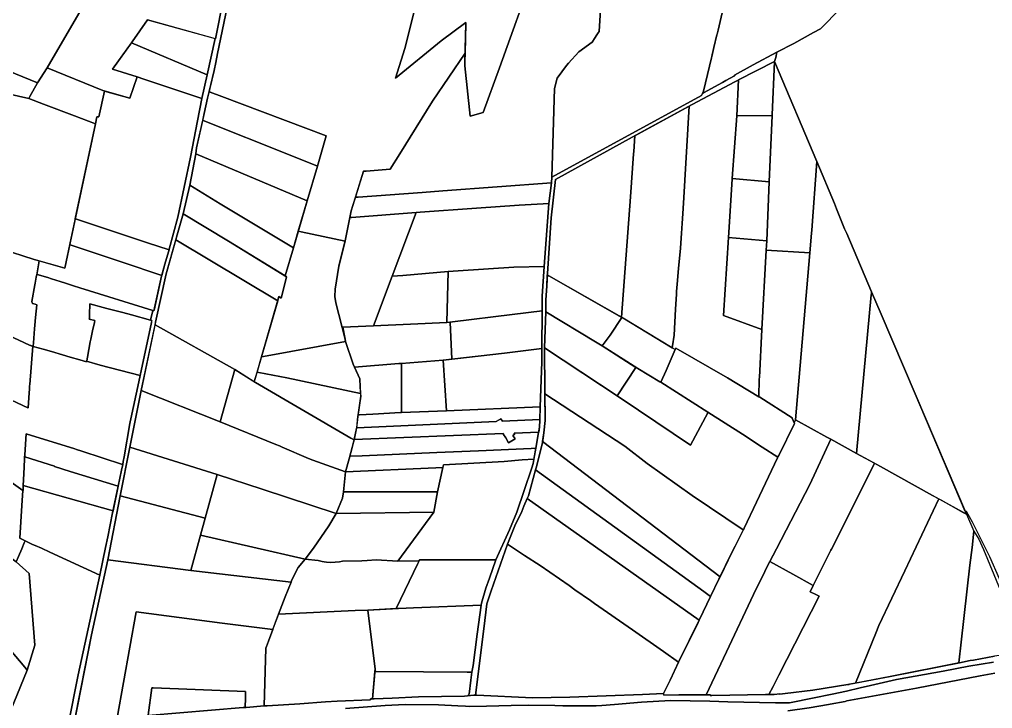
# Model space of a CAD drawing. Header units: metres. Extents: x 3 to 1005126, y 39 to 4383651.
# Drawn here: x 493669 to 494509, y 4370850 to 4371446 of the extents above; entities that cross this region are included whole.
import ezdxf

# ---------------------------------------------------------------- set-up
doc = ezdxf.new("R2010")
doc.units = ezdxf.units.M
doc.header["$MEASUREMENT"] = 0
doc.layers.add('TM_Llucmajor', color=7, linetype='Continuous')

msp = doc.modelspace()

# ---------------------------------------------------------------- linework, layer by layer
at = {"layer": 'TM_Llucmajor', "linetype": 'Continuous', "flags": 128}
for points in [[(494170.56, 4371454.09), (494169.62, 4371435.21), (494168.81, 4371434.01), (494167.05, 4371431.4), (494166.14, 4371430.06), (494163.4, 4371426.05), (494152.07, 4371417.57), (494143.03, 4371408.01), (494141.34, 4371405.78), (494133.26, 4371395.07), (494130.87, 4371385.98), (494128.65, 4371309.41), (494128.37, 4371304.48), (494034.42, 4371297.57), (494016.79, 4371296.29), (493961.43, 4371292.22), (493959.19, 4371292.22), (493966.14, 4371314.6), (493968.24, 4371314.71), (493989, 4371316.43), (493997.47, 4371329.55), (494025.54, 4371375.09), (494025.54, 4371375.09), (494053.83, 4371416.4), (494053.66, 4371409.72), (494053.51, 4371405.51), (494058.01, 4371362.2), (494069.49, 4371365.24), (494083.32, 4371403.74), (494143.84, 4371572.2)], [(494143.84, 4371572.2), (494083.32, 4371403.74), (494069.49, 4371365.24), (494069.49, 4371365.24), (494058.01, 4371362.2), (494053.51, 4371405.51), (494053.66, 4371409.72), (494054.48, 4371441.99), (494054.5, 4371442.94), (494033.18, 4371427.22), (493993.7, 4371394.98), (494001.81, 4371420.58), (494013.97, 4371470.05)], [(494289.97, 4371512.67), (494272.28, 4371436.45), (494271.44, 4371432.84), (494271.3, 4371432.26), (494268.66, 4371421.49), (494266.75, 4371413.67), (494266.46, 4371412.47), (494259.54, 4371383.74), (494257.97, 4371380.1), (494128.65, 4371309.41), (494130.87, 4371385.98), (494133.26, 4371395.07), (494141.34, 4371405.78), (494143.03, 4371408.01), (494152.07, 4371417.57), (494163.4, 4371426.05), (494166.14, 4371430.06), (494167.05, 4371431.4), (494168.81, 4371434.01), (494169.62, 4371435.21), (494170.56, 4371454.09)], [(494376.8, 4371454.27), (494366.74, 4371443.48), (494360.64, 4371437.51), (494354.74, 4371434.31), (494337.57, 4371424.99), (494322.87, 4371417.35), (494302.68, 4371406.33), (494286.48, 4371397.56), (494286.76, 4371397.03), (494286.51, 4371396.9), (494278.85, 4371393.02), (494276.02, 4371391.3), (494259.69, 4371382.22), (494258.7, 4371381.79), (494258.7, 4371381.79), (494259.54, 4371383.74), (494266.46, 4371412.47), (494266.75, 4371413.67), (494267.09, 4371415.08), (494268.66, 4371421.49), (494271.3, 4371432.26), (494271.44, 4371432.84), (494272.28, 4371436.45), (494289.97, 4371512.67)], [(493859.23, 4371508.96), (493840.05, 4371416.17), (493838.56, 4371408.53), (493837.03, 4371401.58), (493831.19, 4371377.58), (493828.39, 4371364.32), (493821.89, 4371334.9), (493821.35, 4371329.49), (493815.95, 4371302.56), (493810.33, 4371277.65), (493804.56, 4371257.64), (493795.67, 4371225.97), (493786.51, 4371184.1), (493773.88, 4371125.13), (493764.27, 4371076.16), (493755.99, 4371034.13), (493745.25, 4370978.77), (493743.86, 4370972.12), (493731.2, 4370913.99), (493715.7, 4370836.21)], [(494013.97, 4371470.05), (494001.81, 4371420.58), (493993.7, 4371394.98), (494033.18, 4371427.22), (494054.5, 4371442.94), (494054.48, 4371441.99), (494053.83, 4371416.4), (494025.54, 4371375.09), (494025.54, 4371375.09), (493997.47, 4371329.55), (493989, 4371316.43), (493968.24, 4371314.71), (493966.14, 4371314.6), (493955.49, 4371280.31), (493950.52, 4371255.87), (493950.07, 4371254.06), (493912.19, 4371262.19), (493909.67, 4371262.73), (493917.37, 4371288.94), (493926.19, 4371318.96), (493933.87, 4371345.13), (493843.71, 4371379.18), (493833.71, 4371382.97), (493833.57, 4371383.02), (493832.99, 4371383.24), (493832.6, 4371383.38), (493837.03, 4371401.58), (493838.56, 4371408.53), (493840.05, 4371416.17), (493859.23, 4371508.96)], [(493845.08, 4371464.02), (493838.26, 4371429), (493779.39, 4371445.47), (493766.21, 4371426.26), (493749.33, 4371402.69), (493770.42, 4371396.15), (493764.31, 4371377.67), (493740.89, 4371384.22), (493692.9, 4371403.86), (493722.13, 4371454.18)], [(493711.04, 4370835.86), (493719.57, 4370879.49), (493738.4, 4370965.56), (493743.25, 4370989.48), (493745.1, 4370998.58), (493749.32, 4371019.36), (493754.21, 4371042.34), (493757.05, 4371056.38), (493758.06, 4371061.24), (493758.59, 4371063.8), (493759.27, 4371067.69), (493759.27, 4371067.69), (493764.28, 4371096.52), (493764.62, 4371098.1), (493765.18, 4371100.78), (493771.94, 4371132.56), (493773.09, 4371137.97), (493773.14, 4371138.21), (493782.78, 4371183.79), (493783.16, 4371185.51), (493782.16, 4371185.85), (493784.08, 4371194.22), (493785.02, 4371193.99), (493791.5, 4371223.79), (493794.54, 4371234.22), (493797.66, 4371244.93), (493798.28, 4371247.26), (493805.63, 4371274.79), (493816.54, 4371326.56), (493822.67, 4371358.13), (493826.41, 4371377.39), (493830.87, 4371397.85), (493837.99, 4371429.07), (493838.26, 4371429), (493845.08, 4371464.02)], [(494523.66, 4370943.36), (494506.85, 4370981.52), (494492.05, 4371011.42), (494486.91, 4371020.59), (494485.77, 4371020.53), (494442.32, 4371122.36), (494413.06, 4371190.93), (494404.81, 4371210.27), (494383.3, 4371260.62), (494381.55, 4371264.92), (494374.51, 4371282.16), (494372.65, 4371286.67), (494357.66, 4371322.91), (494320.99, 4371409.24), (494320.99, 4371409.24), (494322.07, 4371412.71), (494322.87, 4371417.35), (494337.57, 4371424.99), (494354.74, 4371434.31), (494360.64, 4371437.51), (494366.74, 4371443.48), (494376.8, 4371454.27)], [(493653.22, 4371247.51), (493681.46, 4371238.35), (493685.81, 4371237.1), (493683.83, 4371225.18), (493683.93, 4371225.15), (493683.77, 4371224.87), (493683.6, 4371224.57), (493683.28, 4371223.07), (493682.41, 4371217.96), (493682.14, 4371216.34), (493679.51, 4371201.89), (493679.97, 4371200.94), (493680.25, 4371200.36), (493682.48, 4371199.62), (493682.48, 4371199.62), (493684.01, 4371199.12), (493682.69, 4371188.08), (493682.21, 4371181.67), (493681.9, 4371178.33), (493681.48, 4371174.31), (493681.01, 4371166.18), (493680.69, 4371163.35), (493680.43, 4371163.42), (493679.94, 4371163.56), (493678.72, 4371163.97), (493677.51, 4371164.37), (493563.99, 4371217.37)], [(493552.54, 4371167.94), (493676.24, 4371110.18), (493676.34, 4371110.13), (493677.25, 4371123.08), (493677.48, 4371126.36), (493677.69, 4371129.01), (493677.8, 4371130.37), (493680.43, 4371163.42), (493680.69, 4371163.35), (493680.67, 4371163.18), (493689.5, 4371160.78), (493696.5, 4371158.75), (493705.95, 4371155.83), (493712.81, 4371153.83), (493720.9, 4371151.49), (493726.76, 4371149.94), (493726.86, 4371150.33), (493738.62, 4371147.01), (493773.09, 4371137.97), (493771.94, 4371132.56), (493765.18, 4371100.78), (493764.62, 4371098.1), (493764.28, 4371096.52), (493759.27, 4371067.69), (493759.27, 4371067.69), (493758.59, 4371063.8), (493758.06, 4371061.24), (493757.98, 4371061.27), (493722.75, 4371072.76), (493718.13, 4371074.27), (493716.58, 4371074.74), (493674.76, 4371087.59), (493673.5, 4371069.62), (493673.21, 4371065.46), (493672.64, 4371053.08), (493672.63, 4371053.07), (493672.17, 4371043.05), (493671.96, 4371038.6), (493671.79, 4371038.72), (493542.94, 4371130.96)], [(493616.67, 4370952.73), (493668.93, 4370891.51), (493673.65, 4370885.98), (493675.68, 4370883.6), (493655.76, 4370834.96)], [(493779.9, 4370844.49), (493862.18, 4370851.12), (493863.81, 4370851.25), (493864.77, 4370851.33), (493880.35, 4370852.59), (493881.12, 4370852.63), (493882.94, 4370852.75), (493911.13, 4370854.57), (493933.23, 4370856.19), (493943.28, 4370856.65), (493971.68, 4370857.95), (493972.46, 4370858.7), (493975.08, 4370858.7), (493990.83, 4370859.41), (494013.38, 4370860.42), (494053.28, 4370860.93), (494055.94, 4370861.31), (494058.38, 4370861.57), (494061.29, 4370861.87), (494063.88, 4370861.87), (494112.09, 4370859.52), (494144.34, 4370860.28), (494206.84, 4370862.57), (494225.19, 4370863.24), (494225.49, 4370861.99), (494238.39, 4370862.29), (494248.78, 4370862.08), (494265.55, 4370862.08), (494265.33, 4370861.6), (494266.83, 4370861.63), (494313.28, 4370862.37), (494315.53, 4370862.41), (494320.25, 4370862.48), (494320.6, 4370862.49), (494320.61, 4370862.51), (494325.65, 4370862.94), (494325.62, 4370862.83), (494330.09, 4370863.24), (494353.95, 4370866.33), (494384.26, 4370871.06), (494385.48, 4370871.25), (494385.61, 4370871.28), (494420.82, 4370877.99), (494482.16, 4370890.2), (494483.2, 4370890.41), (494489.81, 4370891.75), (494492.84, 4370892.29), (494510.95, 4370895.51)], [(494509.97, 4370890.33), (494488.88, 4370887.06), (494466.72, 4370882.72), (494426.45, 4370875.33), (494403.98, 4370870.25), (494394.91, 4370868.2), (494383.02, 4370865.51), (494370.68, 4370862.72), (494353.87, 4370859.21), (494335.42, 4370855.67), (494333.79, 4370855.36), (494330.81, 4370855.34), (494321.83, 4370855.28), (494280.59, 4370856.03), (494265.12, 4370856.62), (494231.06, 4370857.25), (494206.06, 4370855.87), (494182.88, 4370853.86), (494171.95, 4370853.12), (494166.83, 4370852.77), (494138.13, 4370852.77), (494131.34, 4370852.87), (494108.25, 4370853.22), (494093.54, 4370852.93), (494072.21, 4370852.52), (494057.91, 4370852.24), (494053.97, 4370852.44), (494047.46, 4370852.76), (494030.9, 4370853.6), (494002.11, 4370853.94), (493984.8, 4370852.94), (493950.32, 4370850.29)], [(493950.32, 4370850.29), (493984.8, 4370852.94), (494002.11, 4370853.94), (494030.9, 4370853.6), (494047.46, 4370852.76), (494053.97, 4370852.44), (494057.91, 4370852.24), (494072.21, 4370852.52), (494093.54, 4370852.93), (494108.25, 4370853.22), (494131.34, 4370852.87), (494138.13, 4370852.77), (494166.83, 4370852.77), (494171.95, 4370853.12), (494182.88, 4370853.86), (494206.06, 4370855.87), (494231.06, 4370857.25), (494265.12, 4370856.62), (494280.59, 4370856.03), (494321.83, 4370855.28), (494330.81, 4370855.34), (494333.79, 4370855.36), (494335.42, 4370855.67), (494353.87, 4370859.21), (494370.68, 4370862.72), (494383.02, 4370865.51), (494394.91, 4370868.2), (494403.98, 4370870.25), (494426.45, 4370875.33), (494466.72, 4370882.72), (494488.88, 4370887.06), (494509.97, 4370890.33)], [(494332.56, 4370848.46), (494350.77, 4370850.93), (494367.6, 4370853.84), (494369.1, 4370854.1), (494382.1, 4370856.47), (494383.41, 4370856.89), (494443.48, 4370868.07), (494498.51, 4370878.57), (494511.24, 4370881)], [(494511.24, 4370881), (494498.51, 4370878.57), (494443.48, 4370868.07), (494383.41, 4370856.89), (494382.1, 4370856.47), (494369.1, 4370854.1), (494367.6, 4370853.84), (494350.77, 4370850.93), (494332.56, 4370848.46)]]:
    msp.add_lwpolyline(points, dxfattribs=at)
for points in [[(493638, 4371488.03), (493641.99, 4371490.17), (493696.5, 4371466.16), (493703.66, 4371462.33), (493706.18, 4371461.22), (493715.24, 4371457.22), (493722.13, 4371454.18), (493692.9, 4371403.86), (493684.6, 4371390.96), (493619.31, 4371417.36), (493617.61, 4371417.99), (493618.19, 4371420.25), (493635.04, 4371486.65), (493638, 4371488.03)], [(493830.87, 4371397.85), (493765.64, 4371425.46), (493766.21, 4371426.26), (493779.39, 4371445.47), (493837.99, 4371429.07), (493830.87, 4371397.85)], [(493826.41, 4371377.39), (493776.19, 4371394.05), (493770.42, 4371396.15), (493749.33, 4371402.69), (493765.64, 4371425.46), (493830.87, 4371397.85), (493826.41, 4371377.39)], [(493619.31, 4371417.36), (493684.6, 4371390.96), (493677.91, 4371379.1), (493676.94, 4371377.38), (493613.01, 4371391.81), (493611.07, 4371392.22), (493617.61, 4371417.99), (493619.31, 4371417.36)], [(494257.97, 4371380.1), (494258.7, 4371381.79), (494259.69, 4371382.22), (494276.02, 4371391.3), (494278.85, 4371393.02), (494286.51, 4371396.9), (494286.76, 4371397.03), (494286.48, 4371397.56), (494302.68, 4371406.33), (494322.87, 4371417.35), (494322.07, 4371412.71), (494320.99, 4371409.24), (494289.84, 4371393.43), (494289.56, 4371393.29), (494286.82, 4371391.89), (494249.79, 4371372.15), (494198.06, 4371343.97), (494131.96, 4371307.53), (494128.19, 4371274.22), (494124.84, 4371226.29), (494124.2, 4371215.4), (494123.49, 4371203.25), (494123.49, 4371203.14), (494123.49, 4371193.08), (494122.43, 4371162.04), (494122.6, 4371124.23), (494122.84, 4371099.31), (494121.75, 4371088.53), (494120.47, 4371079.88), (494115.13, 4371058.43), (494114.53, 4371056.64), (494108.51, 4371034.19), (494107.47, 4371031.89), (494104.41, 4371025.08), (494102.64, 4371020.53), (494096.8, 4371008.07), (494090.24, 4370992.46), (494076.35, 4370952.15), (494072.62, 4370940.92), (494069.91, 4370919.08), (494062.81, 4370861.87), (494061.29, 4370861.87), (494058.38, 4370861.57), (494055.94, 4370861.31), (494057.25, 4370862.74), (494058.73, 4370874.74), (494059.59, 4370881.75), (494060.7, 4370887.64), (494064.23, 4370914.68), (494067.76, 4370939.71), (494068.01, 4370941.47), (494071.66, 4370954.29), (494074.93, 4370962.94), (494080.44, 4370978.94), (494092.19, 4371004.87), (494098.44, 4371019.91), (494104.73, 4371038.8), (494111.32, 4371058.38), (494112.59, 4371062.16), (494114.88, 4371075.17), (494117.28, 4371088.72), (494118.08, 4371093.3), (494118.29, 4371099.41), (494118.68, 4371111.13), (494119.97, 4371149.92), (494120.02, 4371160.47), (494120.02, 4371161.26), (494120.36, 4371193.82), (494120.38, 4371206.61), (494121.92, 4371232.19), (494126.06, 4371286.66), (494128.37, 4371304.48), (494128.65, 4371309.41), (494257.97, 4371380.1)], [(493677.91, 4371379.1), (493684.6, 4371390.96), (493692.9, 4371403.86), (493740.89, 4371384.22), (493742.39, 4371383.8), (493737.33, 4371361.44), (493736.82, 4371361.49), (493735.74, 4371361.49), (493734.49, 4371355.6), (493716.34, 4371362.47), (493689.59, 4371372.59), (493676.94, 4371377.38), (493677.91, 4371379.1)], [(494288.29, 4371362.33), (494289.84, 4371393.43), (494320.99, 4371409.24), (494318.97, 4371363.18), (494318.96, 4371362.63), (494288.29, 4371362.33)], [(494351.56, 4371244.1), (494313.87, 4371246.33), (494314.22, 4371254.41), (494316.45, 4371305.4), (494318.96, 4371362.63), (494318.97, 4371363.18), (494320.99, 4371409.24), (494357.66, 4371322.91), (494353.25, 4371263.77), (494353.02, 4371261.04), (494351.56, 4371244.1)], [(493718.03, 4371273.1), (493717.12, 4371273.41), (493734.49, 4371355.6), (493735.74, 4371361.49), (493736.82, 4371361.49), (493737.33, 4371361.44), (493742.39, 4371383.8), (493764.31, 4371377.67), (493770.42, 4371396.15), (493776.19, 4371394.05), (493826.41, 4371377.39), (493822.67, 4371358.13), (493816.54, 4371326.56), (493805.63, 4371274.79), (493798.28, 4371247.26), (493798.08, 4371246.5), (493779.43, 4371252.7), (493718.03, 4371273.1)], [(493613.01, 4371391.81), (493676.94, 4371377.38), (493689.59, 4371372.59), (493716.34, 4371362.47), (493734.49, 4371355.6), (493712.74, 4371252.72), (493708.09, 4371230.74), (493681.46, 4371238.35), (493653.22, 4371247.51), (493653.07, 4371247.56), (493637.37, 4371252.75), (493621.61, 4371257.96), (493630.11, 4371280.56), (493630.94, 4371282.77), (493586.67, 4371296.96), (493586.09, 4371297.14), (493598.37, 4371342.17), (493611.07, 4371392.22), (493613.01, 4371391.81)], [(494235.25, 4371160.52), (494232.68, 4371161.88), (494232.9, 4371163.61), (494234.24, 4371172.88), (494235.47, 4371195.32), (494236.19, 4371208.34), (494236.32, 4371210.68), (494236.96, 4371217.05), (494238.16, 4371230.4), (494239.92, 4371247.96), (494241.78, 4371278.06), (494242.32, 4371286.94), (494247.36, 4371370.83), (494249.79, 4371372.15), (494286.82, 4371391.89), (494289.56, 4371393.29), (494289.84, 4371393.43), (494288.29, 4371362.33), (494284.42, 4371308.18), (494284.4, 4371307.76), (494281.2, 4371257.27), (494276.91, 4371189.81), (494310.14, 4371177.68), (494307.91, 4371136.36), (494307.85, 4371135.33), (494307.51, 4371119.73), (494280.23, 4371135.95), (494235.79, 4371161.76), (494235.25, 4371160.52)], [(493926.19, 4371318.96), (493902.78, 4371328.34), (493827.5, 4371358.5), (493827.4, 4371358.54), (493827.13, 4371358.65), (493828.39, 4371364.32), (493831.19, 4371377.58), (493832.6, 4371383.38), (493832.99, 4371383.24), (493833.57, 4371383.02), (493833.71, 4371382.97), (493843.71, 4371379.18), (493933.87, 4371345.13), (493926.19, 4371318.96)], [(494240.74, 4371261.16), (494239.92, 4371247.96), (494238.16, 4371230.4), (494236.96, 4371217.05), (494236.32, 4371210.68), (494236.19, 4371208.34), (494235.47, 4371195.32), (494234.24, 4371172.88), (494232.9, 4371163.61), (494232.68, 4371161.88), (494190.23, 4371187.56), (494189.91, 4371187.76), (494189.76, 4371187.84), (494188.84, 4371188.37), (494196.48, 4371292.44), (494199.21, 4371329.65), (494199.34, 4371331.52), (494200.35, 4371345.22), (494247.36, 4371370.83), (494242.32, 4371286.94), (494241.78, 4371278.06), (494240.74, 4371261.16)], [(494316.45, 4371305.4), (494284.42, 4371308.18), (494288.29, 4371362.33), (494318.96, 4371362.63), (494316.45, 4371305.4)], [(493917.37, 4371288.94), (493821.35, 4371329.49), (493821.89, 4371334.9), (493827.13, 4371358.65), (493827.4, 4371358.54), (493827.5, 4371358.5), (493902.78, 4371328.34), (493926.19, 4371318.96), (493917.37, 4371288.94)], [(494188.84, 4371188.37), (494126.18, 4371224.15), (494124.71, 4371224.15), (494124.84, 4371226.29), (494128.19, 4371274.22), (494131.96, 4371307.53), (494198.06, 4371343.97), (494200.35, 4371345.22), (494199.34, 4371331.52), (494199.21, 4371329.65), (494196.48, 4371292.44), (494188.84, 4371188.37)], [(493905.47, 4371248.46), (493842.24, 4371286.5), (493815.95, 4371302.56), (493821.35, 4371329.49), (493917.37, 4371288.94), (493905.47, 4371248.46)], [(494366.26, 4371084.87), (494339.05, 4371099.65), (494351.56, 4371244.1), (494353.02, 4371261.04), (494353.25, 4371263.77), (494357.66, 4371322.91), (494372.65, 4371286.67), (494374.51, 4371282.16), (494381.55, 4371264.92), (494383.3, 4371260.62), (494404.81, 4371210.27), (494404.68, 4371208.89), (494404.56, 4371207.65), (494391.85, 4371070.83), (494369.73, 4371082.99), (494366.26, 4371084.87)], [(493898.3, 4371224.1), (493849.35, 4371254.01), (493810.33, 4371277.65), (493815.95, 4371302.56), (493842.24, 4371286.5), (493905.47, 4371248.46), (493898.3, 4371224.1)], [(493961.43, 4371292.22), (494016.79, 4371296.29), (494034.42, 4371297.57), (494128.37, 4371304.48), (494126.06, 4371286.66), (494121.14, 4371286.39), (494100.43, 4371285.28), (494063.57, 4371282.73), (494014.99, 4371279.11), (494011.41, 4371278.85), (493955.77, 4371274.5), (493954.31, 4371274.5), (493955.49, 4371280.31), (493959.19, 4371292.22), (493961.43, 4371292.22)], [(494314.22, 4371254.41), (494281.2, 4371257.27), (494284.4, 4371307.76), (494284.42, 4371308.18), (494316.45, 4371305.4), (494314.22, 4371254.41)], [(493990.9, 4371223.76), (494011.41, 4371278.85), (494014.99, 4371279.11), (494063.57, 4371282.73), (494100.43, 4371285.28), (494121.14, 4371286.39), (494126.06, 4371286.66), (494121.92, 4371232.19), (494095.81, 4371231.65), (494047.75, 4371228.61), (494039.18, 4371227.83), (493999.99, 4371224.53), (493990.9, 4371223.76)], [(493804.56, 4371257.64), (493810.33, 4371277.65), (493849.35, 4371254.01), (493899.55, 4371223.34), (493897.16, 4371213.78), (493894.95, 4371204.93), (493892.76, 4371206.2), (493892.14, 4371203.09), (493891.95, 4371202.45), (493803.92, 4371255.34), (493804.56, 4371257.64)], [(493950.52, 4371255.87), (493954.31, 4371274.5), (493955.77, 4371274.5), (494011.41, 4371278.85), (493990.9, 4371223.76), (493974.63, 4371180.85), (493948.02, 4371179.87), (493950.06, 4371169.47), (493942.04, 4371200.94), (493941.22, 4371206.19), (493941.63, 4371212.57), (493944.82, 4371232.63), (493950.52, 4371255.87)], [(493717, 4371272.85), (493717.12, 4371273.41), (493718.03, 4371273.1), (493779.43, 4371252.7), (493798.08, 4371246.5), (493797.66, 4371244.93), (493794.54, 4371234.22), (493791.73, 4371224.55), (493757.48, 4371236.06), (493713.47, 4371250.77), (493712.4, 4371251.11), (493712.74, 4371252.72), (493717, 4371272.85)], [(493950.07, 4371254.06), (493944.82, 4371232.63), (493941.63, 4371212.57), (493941.22, 4371206.19), (493942.04, 4371200.94), (493950.06, 4371169.47), (493950.46, 4371167.4), (493879.71, 4371154.37), (493877.87, 4371154.1), (493892.14, 4371203.09), (493892.76, 4371206.2), (493894.95, 4371204.93), (493897.16, 4371213.78), (493899.55, 4371223.34), (493898.3, 4371224.1), (493905.47, 4371248.46), (493909.67, 4371262.73), (493912.19, 4371262.19), (493950.07, 4371254.06)], [(493785.16, 4371194.63), (493785.02, 4371193.99), (493784.08, 4371194.22), (493721.07, 4371213.95), (493715.6, 4371215.67), (493713.77, 4371216.16), (493712.07, 4371216.61), (493712.08, 4371216.66), (493712.11, 4371216.76), (493708.69, 4371217.73), (493704.12, 4371219.17), (493696.57, 4371221.53), (493693.32, 4371222.68), (493684.11, 4371225.47), (493683.93, 4371225.15), (493683.83, 4371225.18), (493685.81, 4371237.1), (493708.09, 4371230.74), (493712.4, 4371251.11), (493713.47, 4371250.77), (493757.48, 4371236.06), (493791.73, 4371224.55), (493791.5, 4371223.79), (493785.16, 4371194.63)], [(493891.95, 4371202.45), (493871.62, 4371132.64), (493854.9, 4371143.29), (493786, 4371181.71), (493786.51, 4371184.1), (493795.67, 4371225.97), (493803.92, 4371255.34), (493891.95, 4371202.45)], [(494310.14, 4371177.68), (494276.91, 4371189.81), (494281.2, 4371257.27), (494314.22, 4371254.41), (494313.87, 4371246.33), (494310.14, 4371177.68)], [(494339.05, 4371099.65), (494337.92, 4371097.27), (494336.29, 4371101.32), (494336.22, 4371101.5), (494308.27, 4371119.27), (494307.51, 4371119.73), (494307.85, 4371135.33), (494307.91, 4371136.36), (494310.14, 4371177.68), (494313.87, 4371246.33), (494351.56, 4371244.1), (494339.05, 4371099.65)], [(493974.63, 4371180.85), (493990.9, 4371223.76), (493999.99, 4371224.53), (494039.18, 4371227.83), (494038.04, 4371184), (494006.51, 4371182.43), (493974.63, 4371180.85)], [(494038.04, 4371184), (494039.18, 4371227.83), (494047.75, 4371228.61), (494095.81, 4371231.65), (494121.92, 4371232.19), (494120.38, 4371206.61), (494120.36, 4371193.82), (494094.41, 4371190.69), (494042.76, 4371184.44), (494038.04, 4371184)], [(493682.48, 4371199.62), (493680.25, 4371200.36), (493679.97, 4371200.94), (493679.51, 4371201.89), (493682.14, 4371216.34), (493682.41, 4371217.96), (493683.28, 4371223.07), (493683.6, 4371224.57), (493683.77, 4371224.87), (493683.93, 4371225.15), (493684.11, 4371225.47), (493693.32, 4371222.68), (493696.57, 4371221.53), (493704.12, 4371219.17), (493708.69, 4371217.73), (493712.11, 4371216.76), (493712.08, 4371216.66), (493712.07, 4371216.61), (493713.77, 4371216.16), (493715.6, 4371215.67), (493721.07, 4371213.95), (493784.08, 4371194.22), (493782.16, 4371185.85), (493765.75, 4371190.35), (493758.11, 4371192.51), (493744.39, 4371195.9), (493729.79, 4371199.91), (493729.4, 4371190.67), (493729.39, 4371190.51), (493729.23, 4371187.57), (493729.19, 4371186.79), (493733.84, 4371185.53), (493733.62, 4371183.97), (493731.94, 4371176.8), (493730.48, 4371169.49), (493730.05, 4371167.04), (493727.73, 4371153.82), (493726.97, 4371150.76), (493726.76, 4371149.94), (493720.9, 4371151.49), (493712.81, 4371153.83), (493705.95, 4371155.83), (493696.5, 4371158.75), (493689.5, 4371160.78), (493680.67, 4371163.18), (493680.69, 4371163.35), (493681.01, 4371166.18), (493681.48, 4371174.31), (493681.9, 4371178.33), (493682.21, 4371181.67), (493682.69, 4371188.08), (493684.01, 4371199.12), (493682.48, 4371199.62)], [(494178.93, 4371173.04), (494172.06, 4371163.83), (494166.49, 4371167.18), (494123.49, 4371193.08), (494123.49, 4371203.14), (494123.49, 4371203.25), (494124.2, 4371215.4), (494124.71, 4371224.15), (494126.18, 4371224.15), (494189.01, 4371188.27), (494178.93, 4371173.04)], [(493552.54, 4371167.94), (493550.58, 4371168.86), (493556.31, 4371189.63), (493557, 4371192.13), (493563.99, 4371217.37), (493677.51, 4371164.37), (493679.94, 4371163.56), (493680.43, 4371163.42), (493677.8, 4371130.37), (493677.69, 4371129.01), (493677.48, 4371126.36), (493677.25, 4371123.08), (493676.34, 4371110.13), (493676.24, 4371110.18), (493552.54, 4371167.94)], [(494412.46, 4371059.43), (494391.85, 4371070.83), (494404.56, 4371207.65), (494404.68, 4371208.89), (494404.81, 4371210.27), (494413.06, 4371190.93), (494442.32, 4371122.36), (494486.7, 4371018.36), (494457.49, 4371034.52), (494412.46, 4371059.43)], [(493729.39, 4371190.51), (493729.4, 4371190.67), (493729.79, 4371199.91), (493744.39, 4371195.9), (493758.11, 4371192.51), (493765.75, 4371190.35), (493782.16, 4371185.85), (493783.16, 4371185.51), (493783, 4371184.79), (493782.78, 4371183.79), (493773.14, 4371138.21), (493773.09, 4371137.97), (493738.62, 4371147.01), (493726.86, 4371150.33), (493726.97, 4371150.76), (493727.73, 4371153.82), (493730.05, 4371167.04), (493730.48, 4371169.49), (493731.94, 4371176.8), (493733.62, 4371183.97), (493733.84, 4371185.53), (493729.19, 4371186.79), (493729.23, 4371187.57), (493729.39, 4371190.51)], [(494042.42, 4371152.13), (494040.8, 4371184.26), (494042.76, 4371184.44), (494094.41, 4371190.69), (494120.36, 4371193.82), (494120.02, 4371161.26), (494087.74, 4371157.46), (494042.42, 4371152.13)], [(494185.11, 4371120.62), (494122.43, 4371162.04), (494123.49, 4371193.08), (494166.49, 4371167.18), (494172.06, 4371163.83), (494201.17, 4371145.12), (494185.11, 4371120.62)], [(494038.04, 4371184), (494040.8, 4371184.26), (494042.42, 4371152.13), (494034.8, 4371151.23), (493998.91, 4371148.49), (493996.66, 4371148.32), (493958.19, 4371145.39), (493957.12, 4371147.81), (493950.46, 4371167.4), (493948.02, 4371179.87), (493974.63, 4371180.85), (494006.51, 4371182.43), (494038.04, 4371184)], [(494234.76, 4371160.78), (494235.25, 4371160.52), (494227.43, 4371142.4), (494222.72, 4371132.18), (494221.93, 4371132.66), (494202.96, 4371143.98), (494172.06, 4371163.83), (494178.93, 4371173.04), (494189.01, 4371188.27), (494189.91, 4371187.76), (494232.68, 4371161.88), (494234.76, 4371160.78)], [(493854.9, 4371143.29), (493842.26, 4371098.09), (493773.88, 4371125.13), (493786, 4371181.71), (493854.9, 4371143.29)], [(493899.76, 4371136.16), (493875.56, 4371140.78), (493874.08, 4371141.09), (493877.87, 4371154.1), (493879.71, 4371154.37), (493950.46, 4371167.4), (493957.12, 4371147.81), (493962.76, 4371135.07), (493963.2, 4371128.32), (493963.52, 4371122.51), (493899.76, 4371136.16)], [(494118.68, 4371111.13), (494037.75, 4371107.65), (494034.8, 4371151.23), (494087.74, 4371157.46), (494120.02, 4371161.26), (494120.02, 4371160.47), (494119.97, 4371149.92), (494118.68, 4371111.13)], [(494263.29, 4371105.84), (494263.53, 4371106.26), (494293.42, 4371087.28), (494310.24, 4371076.29), (494323.77, 4371067.45), (494323.59, 4371066.99), (494305.49, 4371028.62), (494294.77, 4371006.26), (494293.99, 4371004.71), (494249.95, 4371034.55), (494210.91, 4371062.11), (494191.64, 4371076.93), (494122.61, 4371122.38), (494122.6, 4371124.23), (494122.43, 4371162.04), (494188.59, 4371118.32), (494248.38, 4371078), (494263.29, 4371105.84)], [(494263.53, 4371106.26), (494222.72, 4371132.18), (494227.43, 4371142.4), (494235.25, 4371160.52), (494235.79, 4371161.76), (494280.23, 4371135.95), (494307.51, 4371119.73), (494308.27, 4371119.27), (494336.22, 4371101.5), (494336.29, 4371101.32), (494337.92, 4371097.27), (494338.18, 4371096.63), (494324.58, 4371069.08), (494323.89, 4371067.69), (494323.77, 4371067.45), (494310.24, 4371076.29), (494293.42, 4371087.28), (494263.53, 4371106.26)], [(493998.91, 4371106.06), (493998.91, 4371148.49), (494034.8, 4371151.23), (494037.75, 4371107.65), (493998.91, 4371106.06)], [(493953.63, 4371066.11), (493950.35, 4371054.81), (493922.26, 4371064.87), (493918.44, 4371066.51), (493895.72, 4371076.3), (493893.33, 4371077.27), (493890.4, 4371078.47), (493842.26, 4371098.09), (493854.9, 4371143.29), (493872.76, 4371131.91), (493955.03, 4371084.08), (493957.85, 4371082.43), (493957.39, 4371080.34), (493956.21, 4371075.87), (493953.63, 4371066.11)], [(493962.45, 4371104.03), (493961.27, 4371104.03), (493963.64, 4371120.25), (493963.2, 4371128.32), (493962.76, 4371135.07), (493958.19, 4371145.39), (493996.66, 4371148.32), (493998.91, 4371148.49), (493998.91, 4371106.06), (493997.93, 4371106.05), (493974.03, 4371104.7), (493962.45, 4371104.03)], [(494202.96, 4371143.98), (494221.93, 4371132.66), (494222.72, 4371132.18), (494263.53, 4371106.26), (494263.29, 4371105.84), (494248.38, 4371078), (494188.59, 4371118.32), (494185.11, 4371120.62), (494201.17, 4371145.12), (494202.96, 4371143.98)], [(493899.76, 4371136.16), (493963.52, 4371122.51), (493963.64, 4371120.25), (493961.08, 4371102.79), (493960.09, 4371092.49), (493957.85, 4371082.43), (493955.03, 4371084.08), (493872.76, 4371131.91), (493871.62, 4371132.64), (493874.08, 4371141.09), (493875.56, 4371140.78), (493899.76, 4371136.16)], [(493542.94, 4371130.96), (493671.79, 4371038.72), (493670.94, 4371025.9), (493669.19, 4370997.44), (493673.78, 4370995.27), (493673.07, 4370993.6), (493670.87, 4370988.39), (493668.08, 4370981.78), (493666.12, 4370977.12), (493638.2, 4370997.7), (493638.1, 4370997.78), (493614.24, 4371019.27), (493558.04, 4371069.89), (493533.32, 4371092.15), (493541.13, 4371132.07), (493542.94, 4371130.96)], [(493839.57, 4371052.49), (493764.27, 4371076.16), (493773.88, 4371125.13), (493842.26, 4371098.09), (493890.4, 4371078.47), (493893.33, 4371077.27), (493895.72, 4371076.3), (493918.44, 4371066.51), (493922.26, 4371064.87), (493950.35, 4371054.81), (493948.64, 4371037.64), (493947.98, 4371032.03), (493942.27, 4371018.97), (493878.51, 4371039.78), (493839.57, 4371052.49)], [(494273.94, 4370964.11), (494120.62, 4371080.94), (494121.75, 4371088.53), (494122.84, 4371099.31), (494122.61, 4371122.38), (494191.64, 4371076.93), (494210.91, 4371062.11), (494249.95, 4371034.55), (494293.99, 4371004.71), (494286.85, 4370990.64), (494284.35, 4370985.86), (494273.94, 4370964.11)], [(493960.12, 4371092.85), (493961.08, 4371102.79), (493961.27, 4371104.03), (493962.45, 4371104.03), (493974.03, 4371104.7), (493997.93, 4371106.05), (493998.91, 4371106.06), (494037.75, 4371107.65), (494118.68, 4371111.13), (494118.31, 4371100.08), (494086.03, 4371098.61), (494084.68, 4371100.76), (494080.47, 4371098.36), (494080.46, 4371098.35), (493960.12, 4371092.85)], [(494096.05, 4371088.28), (494096.19, 4371088.06), (494096.42, 4371087.67), (494096.66, 4371087.28), (494095.11, 4371086.34), (494096.98, 4371083.37), (494091.34, 4371079.84), (494088.86, 4371084.1), (494087.05, 4371087.19), (494086.82, 4371087.58), (494086.64, 4371087.91), (493957.93, 4371082.78), (493960.03, 4371092.24), (493960.09, 4371092.49), (493960.12, 4371092.85), (494080.46, 4371098.35), (494080.47, 4371098.36), (494084.68, 4371100.76), (494086.03, 4371098.61), (494118.31, 4371100.08), (494118.29, 4371099.41), (494118.08, 4371093.3), (494117.35, 4371089.13), (494096.05, 4371088.28)], [(494337.92, 4371097.27), (494339.05, 4371099.65), (494366.26, 4371084.87), (494369.73, 4371082.99), (494351.34, 4371043.77), (494322.58, 4370988.46), (494313.57, 4370970.84), (494312.49, 4370968.72), (494302.96, 4370948.85), (494279.58, 4370899.48), (494261.87, 4370862.08), (494248.78, 4370862.08), (494238.39, 4370862.29), (494225.49, 4370861.99), (494225.19, 4370863.24), (494230.79, 4370874.74), (494238.36, 4370890.94), (494256.09, 4370927.26), (494265.72, 4370947.2), (494272.95, 4370962.04), (494284.35, 4370985.86), (494286.85, 4370990.64), (494294.77, 4371006.26), (494305.49, 4371028.62), (494323.59, 4371066.99), (494323.77, 4371067.45), (494323.89, 4371067.69), (494324.58, 4371069.08), (494338.18, 4371096.63), (494337.92, 4371097.27)], [(493673.5, 4371069.62), (493674.76, 4371087.59), (493716.58, 4371074.74), (493718.13, 4371074.27), (493722.75, 4371072.76), (493757.98, 4371061.27), (493758.06, 4371061.24), (493757.05, 4371056.38), (493754.21, 4371042.34), (493712.54, 4371055.21), (493699.05, 4371059.49), (493699.23, 4371059.64), (493673.4, 4371067.94), (493673.38, 4371067.95), (493673.5, 4371069.62)], [(494096.05, 4371088.28), (494117.35, 4371089.13), (494117.28, 4371088.72), (494114.88, 4371075.17), (494110.79, 4371074.99), (494065.23, 4371073.04), (494029.24, 4371071.5), (493964.77, 4371068.73), (493954.26, 4371068.28), (493954.2, 4371068.28), (493956.21, 4371075.87), (493957.39, 4371080.34), (493957.85, 4371082.43), (493957.93, 4371082.78), (494086.64, 4371087.91), (494086.82, 4371087.58), (494087.05, 4371087.19), (494088.86, 4371084.1), (494091.34, 4371079.84), (494096.98, 4371083.37), (494095.11, 4371086.34), (494096.66, 4371087.28), (494096.42, 4371087.67), (494096.19, 4371088.06), (494096.05, 4371088.28)], [(494354.37, 4370956.66), (494336.75, 4370966.49), (494316.97, 4370977.48), (494322.58, 4370988.46), (494351.34, 4371043.77), (494369.73, 4371082.99), (494391.85, 4371070.83), (494407.4, 4371062.23), (494373.82, 4370995.37), (494370.19, 4370988.15), (494369.74, 4370987.25), (494354.37, 4370956.66)], [(493829.21, 4371014.79), (493755.99, 4371034.13), (493764.27, 4371076.16), (493839.57, 4371052.49), (493829.21, 4371014.79)], [(494034.6, 4371058.72), (494028.39, 4371058.44), (493950.35, 4371054.81), (493953.63, 4371066.11), (493954.2, 4371068.28), (493954.26, 4371068.28), (493964.77, 4371068.73), (494029.24, 4371071.5), (494065.23, 4371073.04), (494110.79, 4371074.99), (494114.88, 4371075.17), (494113.22, 4371065.73), (494103.15, 4371065.18), (494087.55, 4371063.75), (494035.07, 4371060.9), (494034.6, 4371058.72)], [(494120.47, 4371079.88), (494120.62, 4371080.94), (494273.94, 4370964.11), (494272.95, 4370962.04), (494265.72, 4370947.2), (494260.03, 4370951.4), (494114.53, 4371056.64), (494115.13, 4371058.43), (494120.47, 4371079.88)], [(493673.4, 4371067.94), (493699.23, 4371059.64), (493699.05, 4371059.49), (493712.54, 4371055.21), (493754.21, 4371042.34), (493749.7, 4371021.15), (493672.17, 4371043.05), (493672.63, 4371053.07), (493672.64, 4371053.08), (493673.21, 4371065.46), (493673.38, 4371067.95), (493673.4, 4371067.94)], [(494030.05, 4371037.58), (493948.64, 4371037.64), (493950.35, 4371054.81), (494028.39, 4371058.44), (494034.6, 4371058.72), (494030.05, 4371037.58)], [(494113.22, 4371065.73), (494112.59, 4371062.16), (494111.32, 4371058.38), (494104.73, 4371038.8), (494098.44, 4371019.91), (494092.19, 4371004.87), (494080.44, 4370978.94), (494062.3, 4370978.94), (494014.43, 4370978.94), (494013.95, 4370977.93), (494013.43, 4370977.92), (493995.52, 4370977.65), (494026.85, 4371019.91), (494030.05, 4371037.58), (494034.6, 4371058.72), (494035.07, 4371060.9), (494087.55, 4371063.75), (494103.15, 4371065.18), (494113.22, 4371065.73)], [(494411.19, 4370921.98), (494408.54, 4370915.5), (494390.9, 4370872.29), (494385.61, 4370871.28), (494385.48, 4370871.25), (494384.26, 4370871.06), (494353.95, 4370866.33), (494330.09, 4370863.24), (494325.62, 4370862.83), (494325.65, 4370862.94), (494320.61, 4370862.51), (494320.6, 4370862.49), (494316.17, 4370862.42), (494319.69, 4370869.34), (494324.74, 4370879.25), (494359.43, 4370947.4), (494356.76, 4370948.74), (494351.68, 4370951.29), (494369.74, 4370987.25), (494370.19, 4370988.15), (494373.82, 4370995.37), (494407.4, 4371062.23), (494412.46, 4371059.43), (494457.49, 4371034.52), (494462.9, 4371031.53), (494433.48, 4370969.22), (494411.19, 4370921.98)], [(493915.59, 4370979.39), (493825.22, 4371000.08), (493829.21, 4371014.79), (493839.57, 4371052.49), (493878.51, 4371039.78), (493942.27, 4371018.97), (493936.12, 4371008.28), (493922.97, 4370989.02), (493915.59, 4370979.39)], [(494114.53, 4371056.64), (494260.03, 4370951.4), (494265.72, 4370947.2), (494256.09, 4370927.26), (494255.8, 4370926.66), (494107.47, 4371031.89), (494108.51, 4371034.19), (494114.53, 4371056.64)], [(493672.17, 4371043.05), (493749.7, 4371021.15), (493749.32, 4371019.36), (493745.1, 4370998.58), (493743.25, 4370989.48), (493738.4, 4370965.56), (493695.18, 4370985.33), (493687.78, 4370988.8), (493682.44, 4370991.16), (493681.6, 4370991.56), (493679.68, 4370992.47), (493669.19, 4370997.44), (493670.94, 4371025.9), (493671.79, 4371038.72), (493671.96, 4371038.6), (493672.17, 4371043.05)], [(493816.83, 4370969.48), (493745.25, 4370978.77), (493755.99, 4371034.13), (493829.21, 4371014.79), (493825.22, 4371000.08), (493816.83, 4370969.48)], [(493942.27, 4371018.97), (493947.98, 4371032.03), (493948.64, 4371037.64), (494030.05, 4371037.58), (494026.85, 4371019.91), (493942.27, 4371018.97)], [(494107.47, 4371031.89), (494255.8, 4370926.66), (494254.9, 4370924.83), (494238.36, 4370890.94), (494238.09, 4370890.38), (494225.08, 4370899.65), (494198.32, 4370918.36), (494165.63, 4370941.21), (494162.12, 4370943.66), (494148.52, 4370952.88), (494143.63, 4370956.52), (494118.67, 4370973.86), (494105.03, 4370982.6), (494090.24, 4370992.46), (494096.8, 4371008.07), (494102.64, 4371020.53), (494104.41, 4371025.08), (494107.47, 4371031.89)], [(494411.19, 4370921.98), (494433.48, 4370969.22), (494462.9, 4371031.53), (494464.57, 4371030.6), (494483.99, 4371019.86), (494486.7, 4371018.36), (494493.15, 4371003.51), (494491.55, 4370989.58), (494489.77, 4370974.17), (494482.12, 4370907.74), (494480.05, 4370889.78), (494420.82, 4370877.99), (494390.9, 4370872.29), (494408.54, 4370915.5), (494411.19, 4370921.98)], [(493969.26, 4370978.22), (493964.69, 4370977.94), (493947.75, 4370977.6), (493945.18, 4370977.1), (493941.5, 4370976.67), (493937.79, 4370976.56), (493934.09, 4370976.77), (493931.91, 4370977.05), (493930.42, 4370977.31), (493926.82, 4370978.16), (493915.59, 4370979.39), (493922.97, 4370989.02), (493936.12, 4371008.28), (493942.27, 4371018.97), (494026.85, 4371019.91), (493995.52, 4370977.65), (493976.99, 4370978.71), (493969.26, 4370978.22)], [(493903.41, 4370959.65), (493816.83, 4370969.48), (493825.22, 4371000.08), (493915.59, 4370979.39), (493909.54, 4370972.18), (493903.89, 4370960.88), (493903.41, 4370959.65)], [(494533.89, 4370911.45), (494536.64, 4370905.04), (494536.93, 4370901.56), (494536.48, 4370898.98), (494528.85, 4370898.13), (494510.95, 4370895.51), (494492.84, 4370892.29), (494489.81, 4370891.75), (494483.2, 4370890.41), (494482.16, 4370890.2), (494480.05, 4370889.78), (494482.12, 4370907.74), (494489.77, 4370974.17), (494491.55, 4370989.58), (494493.15, 4371003.51), (494497.53, 4370996.58), (494501.42, 4370987.64), (494515.8, 4370952.83), (494533.89, 4370911.45)], [(493633.27, 4370987.62), (493638.1, 4370997.78), (493638.2, 4370997.7), (493666.12, 4370977.12), (493677.32, 4370966.98), (493682.03, 4370905.09), (493675.68, 4370883.6), (493673.65, 4370885.98), (493668.93, 4370891.51), (493616.67, 4370952.73), (493633.27, 4370987.62)], [(493682.03, 4370905.09), (493677.32, 4370966.98), (493666.12, 4370977.12), (493668.08, 4370981.78), (493670.87, 4370988.39), (493673.07, 4370993.6), (493673.78, 4370995.27), (493679.68, 4370992.47), (493681.6, 4370991.56), (493682.44, 4370991.16), (493687.78, 4370988.8), (493695.18, 4370985.33), (493738.4, 4370965.56), (493719.57, 4370879.49), (493711.04, 4370835.86), (493661.93, 4370832.3), (493659.22, 4370832.1), (493657.85, 4370831.9), (493654.29, 4370831.36), (493654.7, 4370832.37), (493655.76, 4370834.96), (493675.68, 4370883.6), (493682.03, 4370905.09)], [(494062.81, 4370861.87), (494069.91, 4370919.08), (494072.62, 4370940.92), (494076.35, 4370952.15), (494090.24, 4370992.46), (494105.03, 4370982.6), (494118.67, 4370973.86), (494143.63, 4370956.52), (494148.52, 4370952.88), (494162.12, 4370943.66), (494165.63, 4370941.21), (494198.32, 4370918.36), (494225.08, 4370899.65), (494238.09, 4370890.38), (494230.79, 4370874.74), (494225.19, 4370863.24), (494206.84, 4370862.57), (494144.34, 4370860.28), (494112.09, 4370859.52), (494063.88, 4370861.87), (494062.81, 4370861.87)], [(493888.1, 4370919.86), (493887.61, 4370918.54), (493843.84, 4370924.22), (493769.8, 4370933.83), (493753.21, 4370842.19), (493731.38, 4370840.25), (493718.28, 4370839.09), (493717.51, 4370839.08), (493716.63, 4370839.36), (493716.39, 4370839.68), (493731.2, 4370913.99), (493743.86, 4370972.12), (493745.25, 4370978.77), (493816.83, 4370969.48), (493903.41, 4370959.65), (493898.38, 4370946.79), (493892.52, 4370931.79), (493888.1, 4370919.86)], [(493969.26, 4370978.22), (493976.99, 4370978.71), (493995.52, 4370977.65), (494013.43, 4370977.92), (494013.95, 4370977.93), (494012.81, 4370975.55), (493994.12, 4370936.65), (493969.71, 4370935.48), (493958.81, 4370934.96), (493892.52, 4370931.79), (493898.38, 4370946.79), (493903.41, 4370959.65), (493903.89, 4370960.88), (493909.54, 4370972.18), (493915.59, 4370979.39), (493926.82, 4370978.16), (493930.42, 4370977.31), (493931.91, 4370977.05), (493934.09, 4370976.77), (493937.79, 4370976.56), (493941.5, 4370976.67), (493945.18, 4370977.1), (493947.75, 4370977.6), (493964.69, 4370977.94), (493969.26, 4370978.22)], [(494067.76, 4370939.71), (494009.22, 4370937.37), (494002.74, 4370937.06), (493996.21, 4370936.75), (493994.12, 4370936.65), (494012.81, 4370975.55), (494013.95, 4370977.93), (494014.43, 4370978.94), (494062.3, 4370978.94), (494080.44, 4370978.94), (494074.93, 4370962.94), (494071.66, 4370954.29), (494068.01, 4370941.47), (494067.76, 4370939.71)], [(494354.37, 4370956.66), (494351.68, 4370951.29), (494356.76, 4370948.74), (494359.43, 4370947.4), (494324.74, 4370879.25), (494319.69, 4370869.34), (494316.17, 4370862.42), (494315.53, 4370862.41), (494313.28, 4370862.37), (494266.83, 4370861.63), (494265.33, 4370861.6), (494265.55, 4370862.08), (494261.87, 4370862.08), (494279.58, 4370899.48), (494302.96, 4370948.85), (494312.49, 4370968.72), (494313.57, 4370970.84), (494316.97, 4370977.48), (494336.75, 4370966.49), (494354.37, 4370956.66)], [(493887.61, 4370918.54), (493883.88, 4370908.46), (493882.2, 4370903.93), (493881.74, 4370902.64), (493880.35, 4370852.59), (493864.77, 4370851.33), (493863.81, 4370851.25), (493863.82, 4370851.53), (493863.82, 4370851.67), (493864.04, 4370859.19), (493864.21, 4370865.15), (493784.35, 4370868.29), (493783.33, 4370868.34), (493779.91, 4370844.57), (493779.9, 4370844.49), (493771.17, 4370843.79), (493763.33, 4370843.09), (493755.98, 4370842.43), (493753.21, 4370842.19), (493769.8, 4370933.83), (493843.84, 4370924.22), (493887.61, 4370918.54)], [(493958.81, 4370934.96), (493969.71, 4370935.48), (493969.76, 4370935.11), (493976.09, 4370884.77), (493973.8, 4370858.7), (493972.46, 4370858.7), (493971.68, 4370857.95), (493943.28, 4370856.65), (493933.23, 4370856.19), (493911.13, 4370854.57), (493882.94, 4370852.75), (493881.12, 4370852.63), (493880.35, 4370852.59), (493881.74, 4370902.64), (493882.2, 4370903.93), (493883.88, 4370908.46), (493892.52, 4370931.79), (493958.81, 4370934.96)], [(494059.59, 4370881.75), (494055.47, 4370881.77), (494017.85, 4370882.01), (493977.09, 4370882.25), (493975.87, 4370882.26), (493976.09, 4370884.77), (493969.76, 4370935.11), (493969.71, 4370935.48), (493996.21, 4370936.75), (494002.74, 4370937.06), (494009.22, 4370937.37), (494067.76, 4370939.71), (494064.23, 4370914.68), (494060.7, 4370887.64), (494059.59, 4370881.75)], [(493977.09, 4370882.25), (494017.85, 4370882.01), (494055.47, 4370881.77), (494059.59, 4370881.75), (494058.73, 4370874.74), (494057.25, 4370862.74), (494055.94, 4370861.31), (494053.28, 4370860.93), (494013.38, 4370860.42), (493990.83, 4370859.41), (493975.08, 4370858.7), (493973.8, 4370858.7), (493975.87, 4370882.26), (493977.09, 4370882.25)], [(493784.35, 4370868.29), (493864.21, 4370865.15), (493864.04, 4370859.19), (493863.82, 4370851.67), (493863.82, 4370851.53), (493863.81, 4370851.25), (493862.18, 4370851.12), (493779.9, 4370844.49), (493779.91, 4370844.57), (493783.33, 4370868.34), (493784.35, 4370868.29)]]:
    msp.add_lwpolyline(points, close=True, dxfattribs=at)

doc.saveas('drawing.dxf')
